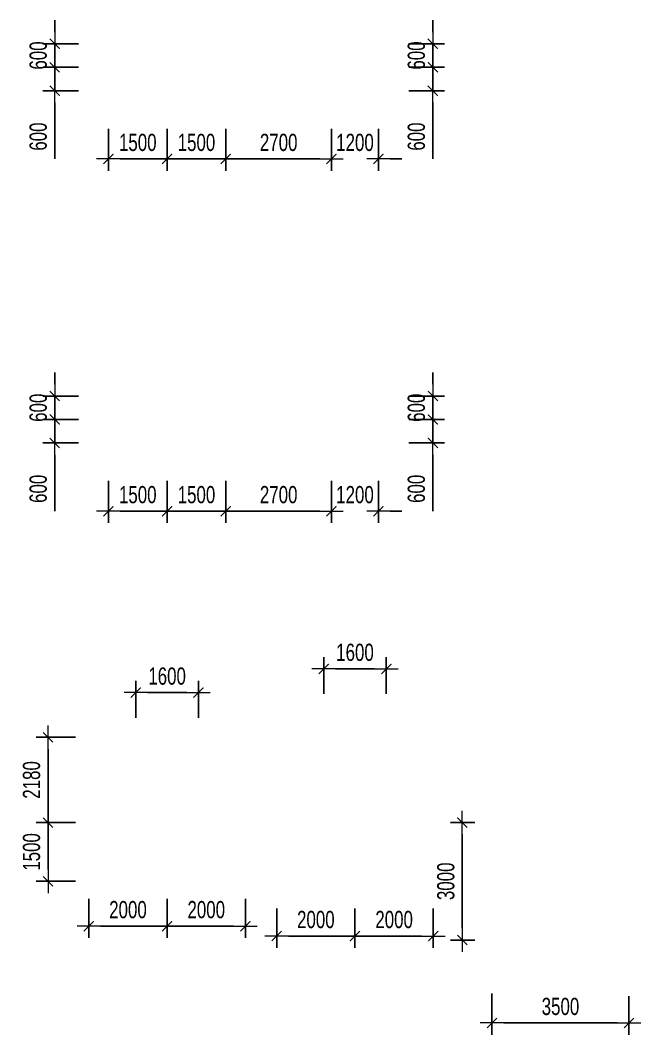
# Model space of a CAD drawing. Header units: millimetres. Extents: x -259680 to 389590, y -106473 to 139263.
# Drawn here: x 118849 to 134700, y 3480 to 29400 of the extents above; entities that cross this region are included whole.
import ezdxf

# ---------------------------------------------------------------- set-up
doc = ezdxf.new("R2010")
doc.units = ezdxf.units.MM
doc.layers.get('Defpoints').update_dxf_attribs({"color": 151, "lineweight": 9})
doc.layers.add('NDC_S_DIM', color=1, linetype='Continuous', lineweight=15)
doc.styles.add('NDC_DIM', font='', dxfattribs={"width": 0.75})
doc.styles.get('NDC_DIM').set_extended_font_data('Dotum')
doc.dimstyles.new('NDC_dim_200', dxfattribs={"dimscale": 200, "dimtxt": 2.2, "dimasz": 1.5, "dimexe": 1.5, "dimexo": 2.5, "dimgap": 1, "dimtad": 1, "dimdec": 0, "dimzin": 0, "dimdsep": 46, "dimtxsty": 'NDC_DIM', "dimblk": 'DIMMARK', "dimcen": 0.09, "dimdle": 1.2, "dimclrd": 1, "dimclre": 1, "dimclrt": 3, "dimadec": 0, "dimazin": 0, "dimtfac": 1, "dimtdec": 0, "dimtix": 1, "dimtofl": 0, "dimtmove": 0, "dimatfit": 3, "dimfxl": 6, "dimfxlon": 1, "dimtolj": 1, "dimtzin": 0, "dimarcsym": 0})

# ---------------------------------------------------------------- blocks, each defined once
blk = doc.blocks.new('DIMMARK')
at = {"layer": 'NDC_S_DIM', "color": 1}
blk.add_line((-1.5, 0), (1, 0), dxfattribs=at)
at = {"layer": 'NDC_S_DIM', "color": 2, "const_width": 0.1}
blk.add_lwpolyline([(-0.424, -0.424), (0.424, 0.424)], dxfattribs=at)
blk = doc.blocks.new('*D891')
at = {"layer": 'Defpoints', "color": 0, "ltscale": 100, "transparency": 16777216}
for p in [(130900, 5029), (134400, 4966), (134400, 3780)]:
    blk.add_point(p, dxfattribs=at)
at = {"layer": 'NDC_S_DIM', "color": 1, "lineweight": -2, "ltscale": 100, "transparency": 16777216}
for p, q in [((130900, 4529), (130900, 3480)), ((134400, 4466), (134400, 3480)), ((131200, 3780), (134100, 3780))]:
    blk.add_line(p, q, dxfattribs=at)
at = {"layer": 'NDC_S_DIM', "color": 1, "lineweight": -2, "ltscale": 100, "transparency": 16777216, "xscale": 300, "yscale": 300, "zscale": 300, "rotation": 180}
blk.add_blockref('DIMMARK', (130900, 3780), dxfattribs=at)
at = {"layer": 'NDC_S_DIM', "color": 1, "lineweight": -2, "ltscale": 100, "transparency": 16777216, "xscale": 300, "yscale": 300, "zscale": 300}
blk.add_blockref('DIMMARK', (134400, 3780), dxfattribs=at)
at = {"layer": 'NDC_S_DIM', "color": 3, "ltscale": 100, "transparency": 16777216, "insert": (132650, 4200), "char_height": 440, "attachment_point": 5, "style": 'NDC_DIM'}
blk.add_mtext('\\A1;3500', dxfattribs=at)
blk = doc.blocks.new('*D892')
at = {"layer": 'Defpoints', "color": 0, "ltscale": 100, "transparency": 16777216}
for p in [(130963, 8900), (130142, 5900), (130963, 5900)]:
    blk.add_point(p, dxfattribs=at)
at = {"layer": 'NDC_S_DIM', "color": 1, "lineweight": -2, "ltscale": 100, "transparency": 16777216}
for p, q in [((130463, 8900), (129842, 8900)), ((130142, 8600), (130142, 6200)), ((130463, 5900), (129842, 5900))]:
    blk.add_line(p, q, dxfattribs=at)
at = {"layer": 'NDC_S_DIM', "color": 1, "lineweight": -2, "ltscale": 100, "transparency": 16777216, "xscale": 300, "yscale": 300, "zscale": 300}
for p, rotation in [((130142, 8900), 90), ((130142, 5900), 270)]:
    blk.add_blockref('DIMMARK', p, dxfattribs=dict(at, rotation=rotation))
at = {"layer": 'NDC_S_DIM', "color": 3, "ltscale": 100, "transparency": 16777216, "insert": (129722, 7400), "char_height": 440, "attachment_point": 5, "rotation": 90, "style": 'NDC_DIM'}
blk.add_mtext('\\A1;3000', dxfattribs=at)
blk = doc.blocks.new('*D971')
at = {"layer": 'Defpoints', "color": 0, "ltscale": 100, "transparency": 16777216}
for p in [(122600, 7452), (124600, 7452), (124600, 6252)]:
    blk.add_point(p, dxfattribs=at)
at = {"layer": 'NDC_S_DIM', "color": 1, "lineweight": -2, "ltscale": 100, "transparency": 16777216}
for p, q in [((122600, 6952), (122600, 5952)), ((124600, 6952), (124600, 5952)), ((122900, 6252), (124300, 6252))]:
    blk.add_line(p, q, dxfattribs=at)
at = {"layer": 'NDC_S_DIM', "color": 1, "lineweight": -2, "ltscale": 100, "transparency": 16777216, "xscale": 300, "yscale": 300, "zscale": 300, "rotation": 180}
blk.add_blockref('DIMMARK', (122600, 6252), dxfattribs=at)
at = {"layer": 'NDC_S_DIM', "color": 1, "lineweight": -2, "ltscale": 100, "transparency": 16777216, "xscale": 300, "yscale": 300, "zscale": 300}
blk.add_blockref('DIMMARK', (124600, 6252), dxfattribs=at)
at = {"layer": 'NDC_S_DIM', "color": 3, "ltscale": 100, "transparency": 16777216, "insert": (123600, 6673), "char_height": 440, "attachment_point": 5, "style": 'NDC_DIM'}
blk.add_mtext('\\A1;2000', dxfattribs=at)
blk = doc.blocks.new('*D972')
at = {"layer": 'Defpoints', "color": 0, "ltscale": 100, "transparency": 16777216}
for p in [(120600, 7452), (122600, 7452), (120600, 6252)]:
    blk.add_point(p, dxfattribs=at)
at = {"layer": 'NDC_S_DIM', "color": 1, "lineweight": -2, "ltscale": 100, "transparency": 16777216}
for p, q in [((120600, 6952), (120600, 5952)), ((122600, 6952), (122600, 5952)), ((122300, 6252), (120900, 6252))]:
    blk.add_line(p, q, dxfattribs=at)
at = {"layer": 'NDC_S_DIM', "color": 1, "lineweight": -2, "ltscale": 100, "transparency": 16777216, "xscale": 300, "yscale": 300, "zscale": 300, "rotation": 180}
blk.add_blockref('DIMMARK', (120600, 6252), dxfattribs=at)
at = {"layer": 'NDC_S_DIM', "color": 1, "lineweight": -2, "ltscale": 100, "transparency": 16777216, "xscale": 300, "yscale": 300, "zscale": 300}
blk.add_blockref('DIMMARK', (122600, 6252), dxfattribs=at)
at = {"layer": 'NDC_S_DIM', "color": 3, "ltscale": 100, "transparency": 16777216, "insert": (121600, 6673), "char_height": 440, "attachment_point": 5, "style": 'NDC_DIM'}
blk.add_mtext('\\A1;2000', dxfattribs=at)
blk = doc.blocks.new('*D973')
at = {"layer": 'Defpoints', "color": 0, "ltscale": 100, "transparency": 16777216}
for p in [(120758, 8900), (119558, 7400), (120758, 7400)]:
    blk.add_point(p, dxfattribs=at)
at = {"layer": 'NDC_S_DIM', "color": 1, "lineweight": -2, "ltscale": 100, "transparency": 16777216}
for p, q in [((120258, 8900), (119258, 8900)), ((119558, 8600), (119558, 7700)), ((120258, 7400), (119258, 7400))]:
    blk.add_line(p, q, dxfattribs=at)
at = {"layer": 'NDC_S_DIM', "color": 1, "lineweight": -2, "ltscale": 100, "transparency": 16777216, "xscale": 300, "yscale": 300, "zscale": 300}
for p, rotation in [((119558, 8900), 90), ((119558, 7400), 270)]:
    blk.add_blockref('DIMMARK', p, dxfattribs=dict(at, rotation=rotation))
at = {"layer": 'NDC_S_DIM', "color": 3, "ltscale": 100, "transparency": 16777216, "insert": (119137, 8150), "char_height": 440, "attachment_point": 5, "rotation": 90, "style": 'NDC_DIM'}
blk.add_mtext('\\A1;1500', dxfattribs=at)
blk = doc.blocks.new('*D974')
at = {"layer": 'Defpoints', "color": 0, "ltscale": 100, "transparency": 16777216}
for p in [(119558, 11080), (120758, 11080), (120758, 8900)]:
    blk.add_point(p, dxfattribs=at)
at = {"layer": 'NDC_S_DIM', "color": 1, "lineweight": -2, "ltscale": 100, "transparency": 16777216}
for p, q in [((120258, 11080), (119258, 11080)), ((119558, 9200), (119558, 10780)), ((120258, 8900), (119258, 8900))]:
    blk.add_line(p, q, dxfattribs=at)
at = {"layer": 'NDC_S_DIM', "color": 1, "lineweight": -2, "ltscale": 100, "transparency": 16777216, "xscale": 300, "yscale": 300, "zscale": 300}
for p, rotation in [((119558, 11080), 90), ((119558, 8900), 270)]:
    blk.add_blockref('DIMMARK', p, dxfattribs=dict(at, rotation=rotation))
at = {"layer": 'NDC_S_DIM', "color": 3, "ltscale": 100, "transparency": 16777216, "insert": (119137, 9990), "char_height": 440, "attachment_point": 5, "rotation": 90, "style": 'NDC_DIM'}
blk.add_mtext('\\A1;2180', dxfattribs=at)
blk = doc.blocks.new('*D975')
at = {"layer": 'Defpoints', "color": 0, "ltscale": 100, "transparency": 16777216}
for p in [(123400, 12220), (121800, 11080), (123400, 11080)]:
    blk.add_point(p, dxfattribs=at)
at = {"layer": 'NDC_S_DIM', "color": 1, "lineweight": -2, "ltscale": 100, "transparency": 16777216}
for p, q in [((121800, 11580), (121800, 12520)), ((123400, 11580), (123400, 12520)), ((122100, 12220), (123100, 12220))]:
    blk.add_line(p, q, dxfattribs=at)
at = {"layer": 'NDC_S_DIM', "color": 1, "lineweight": -2, "ltscale": 100, "transparency": 16777216, "xscale": 300, "yscale": 300, "zscale": 300, "rotation": 180}
blk.add_blockref('DIMMARK', (121800, 12220), dxfattribs=at)
at = {"layer": 'NDC_S_DIM', "color": 1, "lineweight": -2, "ltscale": 100, "transparency": 16777216, "xscale": 300, "yscale": 300, "zscale": 300}
blk.add_blockref('DIMMARK', (123400, 12220), dxfattribs=at)
at = {"layer": 'NDC_S_DIM', "color": 3, "ltscale": 100, "transparency": 16777216, "insert": (122600, 12641), "char_height": 440, "attachment_point": 5, "style": 'NDC_DIM'}
blk.add_mtext('\\A1;1600', dxfattribs=at)
blk = doc.blocks.new('*D290')
at = {"layer": 'Defpoints', "color": 0, "ltscale": 100, "transparency": 16777216}
for p in [(121100, 27130), (122600, 27130), (121100, 25856)]:
    blk.add_point(p, dxfattribs=at)
at = {"layer": 'NDC_S_DIM', "color": 1, "lineweight": -2, "ltscale": 100, "transparency": 16777216}
for p, q in [((121100, 26630), (121100, 25556)), ((122600, 26630), (122600, 25556)), ((122300, 25856), (121400, 25856))]:
    blk.add_line(p, q, dxfattribs=at)
at = {"layer": 'NDC_S_DIM', "color": 1, "lineweight": -2, "ltscale": 100, "transparency": 16777216, "xscale": 300, "yscale": 300, "zscale": 300, "rotation": 180}
blk.add_blockref('DIMMARK', (121100, 25856), dxfattribs=at)
at = {"layer": 'NDC_S_DIM', "color": 1, "lineweight": -2, "ltscale": 100, "transparency": 16777216, "xscale": 300, "yscale": 300, "zscale": 300}
blk.add_blockref('DIMMARK', (122600, 25856), dxfattribs=at)
at = {"layer": 'NDC_S_DIM', "color": 3, "ltscale": 100, "transparency": 16777216, "insert": (121850, 26277), "char_height": 440, "attachment_point": 5, "style": 'NDC_DIM'}
blk.add_mtext('\\A1;1500', dxfattribs=at)
blk = doc.blocks.new('*D291')
at = {"layer": 'Defpoints', "color": 0, "ltscale": 100, "transparency": 16777216}
for p in [(122600, 27130), (124100, 27130), (124100, 25856)]:
    blk.add_point(p, dxfattribs=at)
at = {"layer": 'NDC_S_DIM', "color": 1, "lineweight": -2, "ltscale": 100, "transparency": 16777216}
for p, q in [((122600, 26630), (122600, 25556)), ((124100, 26630), (124100, 25556)), ((122900, 25856), (123800, 25856))]:
    blk.add_line(p, q, dxfattribs=at)
at = {"layer": 'NDC_S_DIM', "color": 1, "lineweight": -2, "ltscale": 100, "transparency": 16777216, "xscale": 300, "yscale": 300, "zscale": 300, "rotation": 180}
blk.add_blockref('DIMMARK', (122600, 25856), dxfattribs=at)
at = {"layer": 'NDC_S_DIM', "color": 1, "lineweight": -2, "ltscale": 100, "transparency": 16777216, "xscale": 300, "yscale": 300, "zscale": 300}
blk.add_blockref('DIMMARK', (124100, 25856), dxfattribs=at)
at = {"layer": 'NDC_S_DIM', "color": 3, "ltscale": 100, "transparency": 16777216, "insert": (123350, 26277), "char_height": 440, "attachment_point": 5, "style": 'NDC_DIM'}
blk.add_mtext('\\A1;1500', dxfattribs=at)
blk = doc.blocks.new('*D292')
at = {"layer": 'Defpoints', "color": 0, "ltscale": 100, "transparency": 16777216}
for p in [(119728, 28800), (120839, 28800), (120839, 28200)]:
    blk.add_point(p, dxfattribs=at)
at = {"layer": 'NDC_S_DIM', "color": 1, "lineweight": -2, "ltscale": 100, "transparency": 16777216}
for p, q in [((119728, 29100), (119728, 29400)), ((120339, 28800), (119428, 28800)), ((120339, 28200), (119428, 28200)), ((119728, 27900), (119728, 27600))]:
    blk.add_line(p, q, dxfattribs=at)
at = {"layer": 'NDC_S_DIM', "color": 1, "lineweight": -2, "ltscale": 100, "transparency": 16777216, "xscale": 300, "yscale": 300, "zscale": 300}
for p, rotation in [((119728, 28800), 270), ((119728, 28200), 90)]:
    blk.add_blockref('DIMMARK', p, dxfattribs=dict(at, rotation=rotation))
at = {"layer": 'NDC_S_DIM', "color": 3, "ltscale": 100, "transparency": 16777216, "insert": (119308, 28500), "char_height": 440, "attachment_point": 5, "rotation": 90, "style": 'NDC_DIM'}
blk.add_mtext('\\A1;600', dxfattribs=at)
blk = doc.blocks.new('*D293')
at = {"layer": 'Defpoints', "color": 0, "ltscale": 100, "transparency": 16777216}
for p in [(120839, 28200), (119728, 27600), (120839, 27600)]:
    blk.add_point(p, dxfattribs=at)
at = {"layer": 'NDC_S_DIM', "color": 1, "lineweight": -2, "ltscale": 100, "transparency": 16777216}
for p, q in [((119728, 28500), (119728, 28800)), ((120339, 28200), (119428, 28200)), ((120339, 27600), (119428, 27600)), ((119728, 27300), (119728, 25856))]:
    blk.add_line(p, q, dxfattribs=at)
at = {"layer": 'NDC_S_DIM', "color": 1, "lineweight": -2, "ltscale": 100, "transparency": 16777216, "xscale": 300, "yscale": 300, "zscale": 300}
for p, rotation in [((119728, 28200), 270), ((119728, 27600), 90)]:
    blk.add_blockref('DIMMARK', p, dxfattribs=dict(at, rotation=rotation))
at = {"layer": 'NDC_S_DIM', "color": 3, "ltscale": 100, "transparency": 16777216, "insert": (119308, 26428), "char_height": 440, "attachment_point": 5, "rotation": 90, "style": 'NDC_DIM'}
blk.add_mtext('\\A1;600', dxfattribs=at)
blk = doc.blocks.new('*D309')
at = {"layer": 'Defpoints', "color": 0, "ltscale": 100, "transparency": 16777216}
for p in [(124100, 27130), (126800, 27130), (126800, 25856)]:
    blk.add_point(p, dxfattribs=at)
at = {"layer": 'NDC_S_DIM', "color": 1, "lineweight": -2, "ltscale": 100, "transparency": 16777216}
for p, q in [((124100, 26630), (124100, 25556)), ((126800, 26630), (126800, 25556)), ((124400, 25856), (126500, 25856))]:
    blk.add_line(p, q, dxfattribs=at)
at = {"layer": 'NDC_S_DIM', "color": 1, "lineweight": -2, "ltscale": 100, "transparency": 16777216, "xscale": 300, "yscale": 300, "zscale": 300, "rotation": 180}
blk.add_blockref('DIMMARK', (124100, 25856), dxfattribs=at)
at = {"layer": 'NDC_S_DIM', "color": 1, "lineweight": -2, "ltscale": 100, "transparency": 16777216, "xscale": 300, "yscale": 300, "zscale": 300}
blk.add_blockref('DIMMARK', (126800, 25856), dxfattribs=at)
at = {"layer": 'NDC_S_DIM', "color": 3, "ltscale": 100, "transparency": 16777216, "insert": (125450, 26277), "char_height": 440, "attachment_point": 5, "style": 'NDC_DIM'}
blk.add_mtext('\\A1;2700', dxfattribs=at)
blk = doc.blocks.new('*D310')
at = {"layer": 'Defpoints', "color": 0, "ltscale": 100, "transparency": 16777216}
for p in [(126800, 27130), (128000, 27129), (128000, 25856)]:
    blk.add_point(p, dxfattribs=at)
at = {"layer": 'NDC_S_DIM', "color": 1, "lineweight": -2, "ltscale": 100, "transparency": 16777216}
for p, q in [((126800, 26630), (126800, 25556)), ((128000, 26629), (128000, 25556)), ((126500, 25856), (126200, 25856)), ((128300, 25856), (128600, 25856))]:
    blk.add_line(p, q, dxfattribs=at)
at = {"layer": 'NDC_S_DIM', "color": 1, "lineweight": -2, "ltscale": 100, "transparency": 16777216, "xscale": 300, "yscale": 300, "zscale": 300}
blk.add_blockref('DIMMARK', (126800, 25856), dxfattribs=at)
at = {"layer": 'NDC_S_DIM', "color": 1, "lineweight": -2, "ltscale": 100, "transparency": 16777216, "xscale": 300, "yscale": 300, "zscale": 300, "rotation": 180}
blk.add_blockref('DIMMARK', (128000, 25856), dxfattribs=at)
at = {"layer": 'NDC_S_DIM', "color": 3, "ltscale": 100, "transparency": 16777216, "insert": (127400, 26277), "char_height": 440, "attachment_point": 5, "style": 'NDC_DIM'}
blk.add_mtext('\\A1;1200', dxfattribs=at)
blk = doc.blocks.new('*D311')
at = {"layer": 'Defpoints', "color": 0, "ltscale": 100, "transparency": 16777216}
for p in [(128278, 28800), (129389, 28800), (128278, 28200)]:
    blk.add_point(p, dxfattribs=at)
at = {"layer": 'NDC_S_DIM', "color": 1, "lineweight": -2, "ltscale": 100, "transparency": 16777216}
for p, q in [((129389, 29100), (129389, 29400)), ((128778, 28800), (129689, 28800)), ((128778, 28200), (129689, 28200)), ((129389, 27900), (129389, 27600))]:
    blk.add_line(p, q, dxfattribs=at)
at = {"layer": 'NDC_S_DIM', "color": 1, "lineweight": -2, "ltscale": 100, "transparency": 16777216, "xscale": 300, "yscale": 300, "zscale": 300}
for p, rotation in [((129389, 28800), 270), ((129389, 28200), 90)]:
    blk.add_blockref('DIMMARK', p, dxfattribs=dict(at, rotation=rotation))
at = {"layer": 'NDC_S_DIM', "color": 3, "ltscale": 100, "transparency": 16777216, "insert": (128969, 28500), "char_height": 440, "attachment_point": 5, "rotation": 90, "style": 'NDC_DIM'}
blk.add_mtext('\\A1;600', dxfattribs=at)
blk = doc.blocks.new('*D312')
at = {"layer": 'Defpoints', "color": 0, "ltscale": 100, "transparency": 16777216}
for p in [(128278, 28200), (128278, 27600), (129389, 27600)]:
    blk.add_point(p, dxfattribs=at)
at = {"layer": 'NDC_S_DIM', "color": 1, "lineweight": -2, "ltscale": 100, "transparency": 16777216}
for p, q in [((129389, 28500), (129389, 28800)), ((128778, 28200), (129689, 28200)), ((128778, 27600), (129689, 27600)), ((129389, 27300), (129389, 25856))]:
    blk.add_line(p, q, dxfattribs=at)
at = {"layer": 'NDC_S_DIM', "color": 1, "lineweight": -2, "ltscale": 100, "transparency": 16777216, "xscale": 300, "yscale": 300, "zscale": 300}
for p, rotation in [((129389, 28200), 270), ((129389, 27600), 90)]:
    blk.add_blockref('DIMMARK', p, dxfattribs=dict(at, rotation=rotation))
at = {"layer": 'NDC_S_DIM', "color": 3, "ltscale": 100, "transparency": 16777216, "insert": (128969, 26428), "char_height": 440, "attachment_point": 5, "rotation": 90, "style": 'NDC_DIM'}
blk.add_mtext('\\A1;600', dxfattribs=at)
blk = doc.blocks.new('*D317')
at = {"layer": 'Defpoints', "color": 0, "ltscale": 100, "transparency": 16777216}
for p in [(121100, 18130), (122600, 18130), (121100, 16856)]:
    blk.add_point(p, dxfattribs=at)
at = {"layer": 'NDC_S_DIM', "color": 1, "lineweight": -2, "ltscale": 100, "transparency": 16777216}
for p, q in [((121100, 17630), (121100, 16556)), ((122600, 17630), (122600, 16556)), ((122300, 16856), (121400, 16856))]:
    blk.add_line(p, q, dxfattribs=at)
at = {"layer": 'NDC_S_DIM', "color": 1, "lineweight": -2, "ltscale": 100, "transparency": 16777216, "xscale": 300, "yscale": 300, "zscale": 300, "rotation": 180}
blk.add_blockref('DIMMARK', (121100, 16856), dxfattribs=at)
at = {"layer": 'NDC_S_DIM', "color": 1, "lineweight": -2, "ltscale": 100, "transparency": 16777216, "xscale": 300, "yscale": 300, "zscale": 300}
blk.add_blockref('DIMMARK', (122600, 16856), dxfattribs=at)
at = {"layer": 'NDC_S_DIM', "color": 3, "ltscale": 100, "transparency": 16777216, "insert": (121850, 17277), "char_height": 440, "attachment_point": 5, "style": 'NDC_DIM'}
blk.add_mtext('\\A1;1500', dxfattribs=at)
blk = doc.blocks.new('*D327')
at = {"layer": 'Defpoints', "color": 0, "ltscale": 100, "transparency": 16777216}
for p in [(122600, 18130), (124100, 18130), (124100, 16856)]:
    blk.add_point(p, dxfattribs=at)
at = {"layer": 'NDC_S_DIM', "color": 1, "lineweight": -2, "ltscale": 100, "transparency": 16777216}
for p, q in [((122600, 17630), (122600, 16556)), ((124100, 17630), (124100, 16556)), ((122900, 16856), (123800, 16856))]:
    blk.add_line(p, q, dxfattribs=at)
at = {"layer": 'NDC_S_DIM', "color": 1, "lineweight": -2, "ltscale": 100, "transparency": 16777216, "xscale": 300, "yscale": 300, "zscale": 300, "rotation": 180}
blk.add_blockref('DIMMARK', (122600, 16856), dxfattribs=at)
at = {"layer": 'NDC_S_DIM', "color": 1, "lineweight": -2, "ltscale": 100, "transparency": 16777216, "xscale": 300, "yscale": 300, "zscale": 300}
blk.add_blockref('DIMMARK', (124100, 16856), dxfattribs=at)
at = {"layer": 'NDC_S_DIM', "color": 3, "ltscale": 100, "transparency": 16777216, "insert": (123350, 17277), "char_height": 440, "attachment_point": 5, "style": 'NDC_DIM'}
blk.add_mtext('\\A1;1500', dxfattribs=at)
blk = doc.blocks.new('*D328')
at = {"layer": 'Defpoints', "color": 0, "ltscale": 100, "transparency": 16777216}
for p in [(119728, 19800), (120839, 19800), (120839, 19200)]:
    blk.add_point(p, dxfattribs=at)
at = {"layer": 'NDC_S_DIM', "color": 1, "lineweight": -2, "ltscale": 100, "transparency": 16777216}
for p, q in [((119728, 20100), (119728, 20400)), ((120339, 19800), (119428, 19800)), ((120339, 19200), (119428, 19200)), ((119728, 18900), (119728, 18600))]:
    blk.add_line(p, q, dxfattribs=at)
at = {"layer": 'NDC_S_DIM', "color": 1, "lineweight": -2, "ltscale": 100, "transparency": 16777216, "xscale": 300, "yscale": 300, "zscale": 300}
for p, rotation in [((119728, 19800), 270), ((119728, 19200), 90)]:
    blk.add_blockref('DIMMARK', p, dxfattribs=dict(at, rotation=rotation))
at = {"layer": 'NDC_S_DIM', "color": 3, "ltscale": 100, "transparency": 16777216, "insert": (119308, 19500), "char_height": 440, "attachment_point": 5, "rotation": 90, "style": 'NDC_DIM'}
blk.add_mtext('\\A1;600', dxfattribs=at)
blk = doc.blocks.new('*D329')
at = {"layer": 'Defpoints', "color": 0, "ltscale": 100, "transparency": 16777216}
for p in [(120839, 19200), (119728, 18600), (120839, 18600)]:
    blk.add_point(p, dxfattribs=at)
at = {"layer": 'NDC_S_DIM', "color": 1, "lineweight": -2, "ltscale": 100, "transparency": 16777216}
for p, q in [((119728, 19500), (119728, 19800)), ((120339, 19200), (119428, 19200)), ((120339, 18600), (119428, 18600)), ((119728, 18300), (119728, 16856))]:
    blk.add_line(p, q, dxfattribs=at)
at = {"layer": 'NDC_S_DIM', "color": 1, "lineweight": -2, "ltscale": 100, "transparency": 16777216, "xscale": 300, "yscale": 300, "zscale": 300}
for p, rotation in [((119728, 19200), 270), ((119728, 18600), 90)]:
    blk.add_blockref('DIMMARK', p, dxfattribs=dict(at, rotation=rotation))
at = {"layer": 'NDC_S_DIM', "color": 3, "ltscale": 100, "transparency": 16777216, "insert": (119308, 17428), "char_height": 440, "attachment_point": 5, "rotation": 90, "style": 'NDC_DIM'}
blk.add_mtext('\\A1;600', dxfattribs=at)
blk = doc.blocks.new('*D330')
at = {"layer": 'Defpoints', "color": 0, "ltscale": 100, "transparency": 16777216}
for p in [(124100, 18130), (126800, 18130), (126800, 16856)]:
    blk.add_point(p, dxfattribs=at)
at = {"layer": 'NDC_S_DIM', "color": 1, "lineweight": -2, "ltscale": 100, "transparency": 16777216}
for p, q in [((124100, 17630), (124100, 16556)), ((126800, 17630), (126800, 16556)), ((124400, 16856), (126500, 16856))]:
    blk.add_line(p, q, dxfattribs=at)
at = {"layer": 'NDC_S_DIM', "color": 1, "lineweight": -2, "ltscale": 100, "transparency": 16777216, "xscale": 300, "yscale": 300, "zscale": 300, "rotation": 180}
blk.add_blockref('DIMMARK', (124100, 16856), dxfattribs=at)
at = {"layer": 'NDC_S_DIM', "color": 1, "lineweight": -2, "ltscale": 100, "transparency": 16777216, "xscale": 300, "yscale": 300, "zscale": 300}
blk.add_blockref('DIMMARK', (126800, 16856), dxfattribs=at)
at = {"layer": 'NDC_S_DIM', "color": 3, "ltscale": 100, "transparency": 16777216, "insert": (125450, 17277), "char_height": 440, "attachment_point": 5, "style": 'NDC_DIM'}
blk.add_mtext('\\A1;2700', dxfattribs=at)
blk = doc.blocks.new('*D331')
at = {"layer": 'Defpoints', "color": 0, "ltscale": 100, "transparency": 16777216}
for p in [(126800, 18130), (128000, 18129), (128000, 16856)]:
    blk.add_point(p, dxfattribs=at)
at = {"layer": 'NDC_S_DIM', "color": 1, "lineweight": -2, "ltscale": 100, "transparency": 16777216}
for p, q in [((126800, 17630), (126800, 16556)), ((128000, 17629), (128000, 16556)), ((126500, 16856), (126200, 16856)), ((128300, 16856), (128600, 16856))]:
    blk.add_line(p, q, dxfattribs=at)
at = {"layer": 'NDC_S_DIM', "color": 1, "lineweight": -2, "ltscale": 100, "transparency": 16777216, "xscale": 300, "yscale": 300, "zscale": 300}
blk.add_blockref('DIMMARK', (126800, 16856), dxfattribs=at)
at = {"layer": 'NDC_S_DIM', "color": 1, "lineweight": -2, "ltscale": 100, "transparency": 16777216, "xscale": 300, "yscale": 300, "zscale": 300, "rotation": 180}
blk.add_blockref('DIMMARK', (128000, 16856), dxfattribs=at)
at = {"layer": 'NDC_S_DIM', "color": 3, "ltscale": 100, "transparency": 16777216, "insert": (127400, 17277), "char_height": 440, "attachment_point": 5, "style": 'NDC_DIM'}
blk.add_mtext('\\A1;1200', dxfattribs=at)
blk = doc.blocks.new('*D332')
at = {"layer": 'Defpoints', "color": 0, "ltscale": 100, "transparency": 16777216}
for p in [(128278, 19800), (129389, 19800), (128278, 19200)]:
    blk.add_point(p, dxfattribs=at)
at = {"layer": 'NDC_S_DIM', "color": 1, "lineweight": -2, "ltscale": 100, "transparency": 16777216}
for p, q in [((129389, 20100), (129389, 20400)), ((128778, 19800), (129689, 19800)), ((128778, 19200), (129689, 19200)), ((129389, 18900), (129389, 18600))]:
    blk.add_line(p, q, dxfattribs=at)
at = {"layer": 'NDC_S_DIM', "color": 1, "lineweight": -2, "ltscale": 100, "transparency": 16777216, "xscale": 300, "yscale": 300, "zscale": 300}
for p, rotation in [((129389, 19800), 270), ((129389, 19200), 90)]:
    blk.add_blockref('DIMMARK', p, dxfattribs=dict(at, rotation=rotation))
at = {"layer": 'NDC_S_DIM', "color": 3, "ltscale": 100, "transparency": 16777216, "insert": (128969, 19500), "char_height": 440, "attachment_point": 5, "rotation": 90, "style": 'NDC_DIM'}
blk.add_mtext('\\A1;600', dxfattribs=at)
blk = doc.blocks.new('*D333')
at = {"layer": 'Defpoints', "color": 0, "ltscale": 100, "transparency": 16777216}
for p in [(128278, 19200), (128278, 18600), (129389, 18600)]:
    blk.add_point(p, dxfattribs=at)
at = {"layer": 'NDC_S_DIM', "color": 1, "lineweight": -2, "ltscale": 100, "transparency": 16777216}
for p, q in [((129389, 19500), (129389, 19800)), ((128778, 19200), (129689, 19200)), ((128778, 18600), (129689, 18600)), ((129389, 18300), (129389, 16856))]:
    blk.add_line(p, q, dxfattribs=at)
at = {"layer": 'NDC_S_DIM', "color": 1, "lineweight": -2, "ltscale": 100, "transparency": 16777216, "xscale": 300, "yscale": 300, "zscale": 300}
for p, rotation in [((129389, 19200), 270), ((129389, 18600), 90)]:
    blk.add_blockref('DIMMARK', p, dxfattribs=dict(at, rotation=rotation))
at = {"layer": 'NDC_S_DIM', "color": 3, "ltscale": 100, "transparency": 16777216, "insert": (128969, 17428), "char_height": 440, "attachment_point": 5, "rotation": 90, "style": 'NDC_DIM'}
blk.add_mtext('\\A1;600', dxfattribs=at)
blk = doc.blocks.new('*D431')
at = {"layer": 'Defpoints', "color": 0, "ltscale": 100, "transparency": 16777216}
for p in [(127400, 7201), (129400, 7201), (129400, 6001)]:
    blk.add_point(p, dxfattribs=at)
at = {"layer": 'NDC_S_DIM', "color": 1, "lineweight": -2, "ltscale": 100, "transparency": 16777216}
for p, q in [((127400, 6701), (127400, 5701)), ((129400, 6701), (129400, 5701)), ((127700, 6001), (129100, 6001))]:
    blk.add_line(p, q, dxfattribs=at)
at = {"layer": 'NDC_S_DIM', "color": 1, "lineweight": -2, "ltscale": 100, "transparency": 16777216, "xscale": 300, "yscale": 300, "zscale": 300, "rotation": 180}
blk.add_blockref('DIMMARK', (127400, 6001), dxfattribs=at)
at = {"layer": 'NDC_S_DIM', "color": 1, "lineweight": -2, "ltscale": 100, "transparency": 16777216, "xscale": 300, "yscale": 300, "zscale": 300}
blk.add_blockref('DIMMARK', (129400, 6001), dxfattribs=at)
at = {"layer": 'NDC_S_DIM', "color": 3, "ltscale": 100, "transparency": 16777216, "insert": (128400, 6421), "char_height": 440, "attachment_point": 5, "style": 'NDC_DIM'}
blk.add_mtext('\\A1;2000', dxfattribs=at)
blk = doc.blocks.new('*D415')
at = {"layer": 'Defpoints', "color": 0, "ltscale": 100, "transparency": 16777216}
for p in [(125400, 7201), (127400, 7201), (125400, 6001)]:
    blk.add_point(p, dxfattribs=at)
at = {"layer": 'NDC_S_DIM', "color": 1, "lineweight": -2, "ltscale": 100, "transparency": 16777216}
for p, q in [((125400, 6701), (125400, 5701)), ((127400, 6701), (127400, 5701)), ((127100, 6001), (125700, 6001))]:
    blk.add_line(p, q, dxfattribs=at)
at = {"layer": 'NDC_S_DIM', "color": 1, "lineweight": -2, "ltscale": 100, "transparency": 16777216, "xscale": 300, "yscale": 300, "zscale": 300, "rotation": 180}
blk.add_blockref('DIMMARK', (125400, 6001), dxfattribs=at)
at = {"layer": 'NDC_S_DIM', "color": 1, "lineweight": -2, "ltscale": 100, "transparency": 16777216, "xscale": 300, "yscale": 300, "zscale": 300}
blk.add_blockref('DIMMARK', (127400, 6001), dxfattribs=at)
at = {"layer": 'NDC_S_DIM', "color": 3, "ltscale": 100, "transparency": 16777216, "insert": (126400, 6421), "char_height": 440, "attachment_point": 5, "style": 'NDC_DIM'}
blk.add_mtext('\\A1;2000', dxfattribs=at)
blk = doc.blocks.new('*D416')
at = {"layer": 'Defpoints', "color": 0, "ltscale": 100, "transparency": 16777216}
for p in [(128200, 12827), (126600, 11687), (128200, 11687)]:
    blk.add_point(p, dxfattribs=at)
at = {"layer": 'NDC_S_DIM', "color": 1, "lineweight": -2, "ltscale": 100, "transparency": 16777216}
for p, q in [((126600, 12187), (126600, 13127)), ((128200, 12187), (128200, 13127)), ((126900, 12827), (127900, 12827))]:
    blk.add_line(p, q, dxfattribs=at)
at = {"layer": 'NDC_S_DIM', "color": 1, "lineweight": -2, "ltscale": 100, "transparency": 16777216, "xscale": 300, "yscale": 300, "zscale": 300, "rotation": 180}
blk.add_blockref('DIMMARK', (126600, 12827), dxfattribs=at)
at = {"layer": 'NDC_S_DIM', "color": 1, "lineweight": -2, "ltscale": 100, "transparency": 16777216, "xscale": 300, "yscale": 300, "zscale": 300}
blk.add_blockref('DIMMARK', (128200, 12827), dxfattribs=at)
at = {"layer": 'NDC_S_DIM', "color": 3, "ltscale": 100, "transparency": 16777216, "insert": (127400, 13248), "char_height": 440, "attachment_point": 5, "style": 'NDC_DIM'}
blk.add_mtext('\\A1;1600', dxfattribs=at)

msp = doc.modelspace()

# ---------------------------------------------------------------- dimensions: what is measured, and where the dimension line sits
at = {"layer": 'NDC_S_DIM', "ltscale": 100}
for base, p1, p2, angle, picture, middle in [((119728.1, 28800), (120839.5, 28200), (120839.5, 28800), 90, '*D292', (119307.8, 28500)), ((129389, 28800), (128277.7, 28200), (128277.7, 28800), 90, '*D311', (128968.7, 28500)), ((119728.1, 19800), (120839.5, 19200), (120839.5, 19800), 90, '*D328', (119307.8, 19500)), ((129389, 19800), (128277.7, 19200), (128277.7, 19800), 90, '*D332', (128968.7, 19500)), ((119557.7, 11079.6), (120757.7, 8900), (120757.7, 11079.6), 90, '*D974', (119137.4, 9989.8)), ((119557.7, 7400.2), (120757.7, 8900), (120757.7, 7400.2), 270, '*D973', (119137.4, 8150.1)), ((130142.4499, 5899.5382), (130962.9437, 8900), (130962.9437, 5899.5382), 90, '*D892', (129722.1514, 7399.7691)), ((120600, 6252.3), (122600, 7452.3), (120600, 7452.3), 180, '*D972', (121600, 6672.6)), ((125400, 6000.9), (127400, 7200.9), (125400, 7200.9), 180, '*D415', (126400, 6421.2))]:
    dim = msp.add_linear_dim(base=base, p1=p1, p2=p2, angle=angle, dimstyle='NDC_dim_200', dxfattribs=at)
    dim.commit()
    dim.dimension.update_dxf_attribs({"geometry": picture, "text_midpoint": middle})
for base, p1, p2, picture, middle in [((119728.1, 27600), (120839.5, 28200), (120839.5, 27600), '*D293', (119728.1, 26427.9)), ((129389, 27600), (128277.7, 28200), (128277.7, 27600), '*D312', (129389, 26427.9)), ((119728.1, 18600), (120839.5, 19200), (120839.5, 18600), '*D329', (119728.1, 17427.9)), ((129389, 18600), (128277.7, 19200), (128277.7, 18600), '*D333', (129389, 17427.9))]:
    dim = msp.add_linear_dim(base=base, p1=p1, p2=p2, angle=90, dimstyle='NDC_dim_200', dxfattribs=at)
    dim.commit()
    dim.dimension.update_dxf_attribs({"geometry": picture, "text_midpoint": middle, "dimtype": 160})
for base, p1, p2, picture, middle in [((121100, 25856.3), (122600, 27129.5), (121100, 27129.5), '*D290', (121850, 26276.6)), ((124100, 25856.3), (122600, 27129.5), (124100, 27129.5), '*D291', (123350, 26276.6)), ((126800, 25856.3), (124100, 27129.5), (126800, 27129.5), '*D309', (125450, 26276.6)), ((128000, 25856.3), (126800, 27129.5), (128000, 27128.7), '*D310', (127400, 26276.6)), ((121100, 16856.3), (122600, 18129.5), (121100, 18129.5), '*D317', (121850, 17276.6)), ((124100, 16856.3), (122600, 18129.5), (124100, 18129.5), '*D327', (123350, 17276.6)), ((126800, 16856.3), (124100, 18129.5), (126800, 18129.5), '*D330', (125450, 17276.6)), ((128000, 16856.3), (126800, 18129.5), (128000, 18128.7), '*D331', (127400, 17276.6)), ((128200, 12827.4), (126600, 11686.8), (128200, 11686.8), '*D416', (127400, 13247.7)), ((123400, 12220.3), (121800, 11079.6), (123400, 11079.6), '*D975', (122600, 12640.6)), ((124600, 6252.3), (122600, 7452.3), (124600, 7452.3), '*D971', (123600, 6672.6)), ((129400, 6000.9), (127400, 7200.9), (129400, 7200.9), '*D431', (128400, 6421.2)), ((134400, 3780), (130900, 5029.1), (134400, 4966.4), '*D891', (132650, 4200.3))]:
    dim = msp.add_linear_dim(base=base, p1=p1, p2=p2, dimstyle='NDC_dim_200', dxfattribs=at)
    dim.commit()
    dim.dimension.update_dxf_attribs({"geometry": picture, "text_midpoint": middle})

doc.saveas('drawing.dxf')
